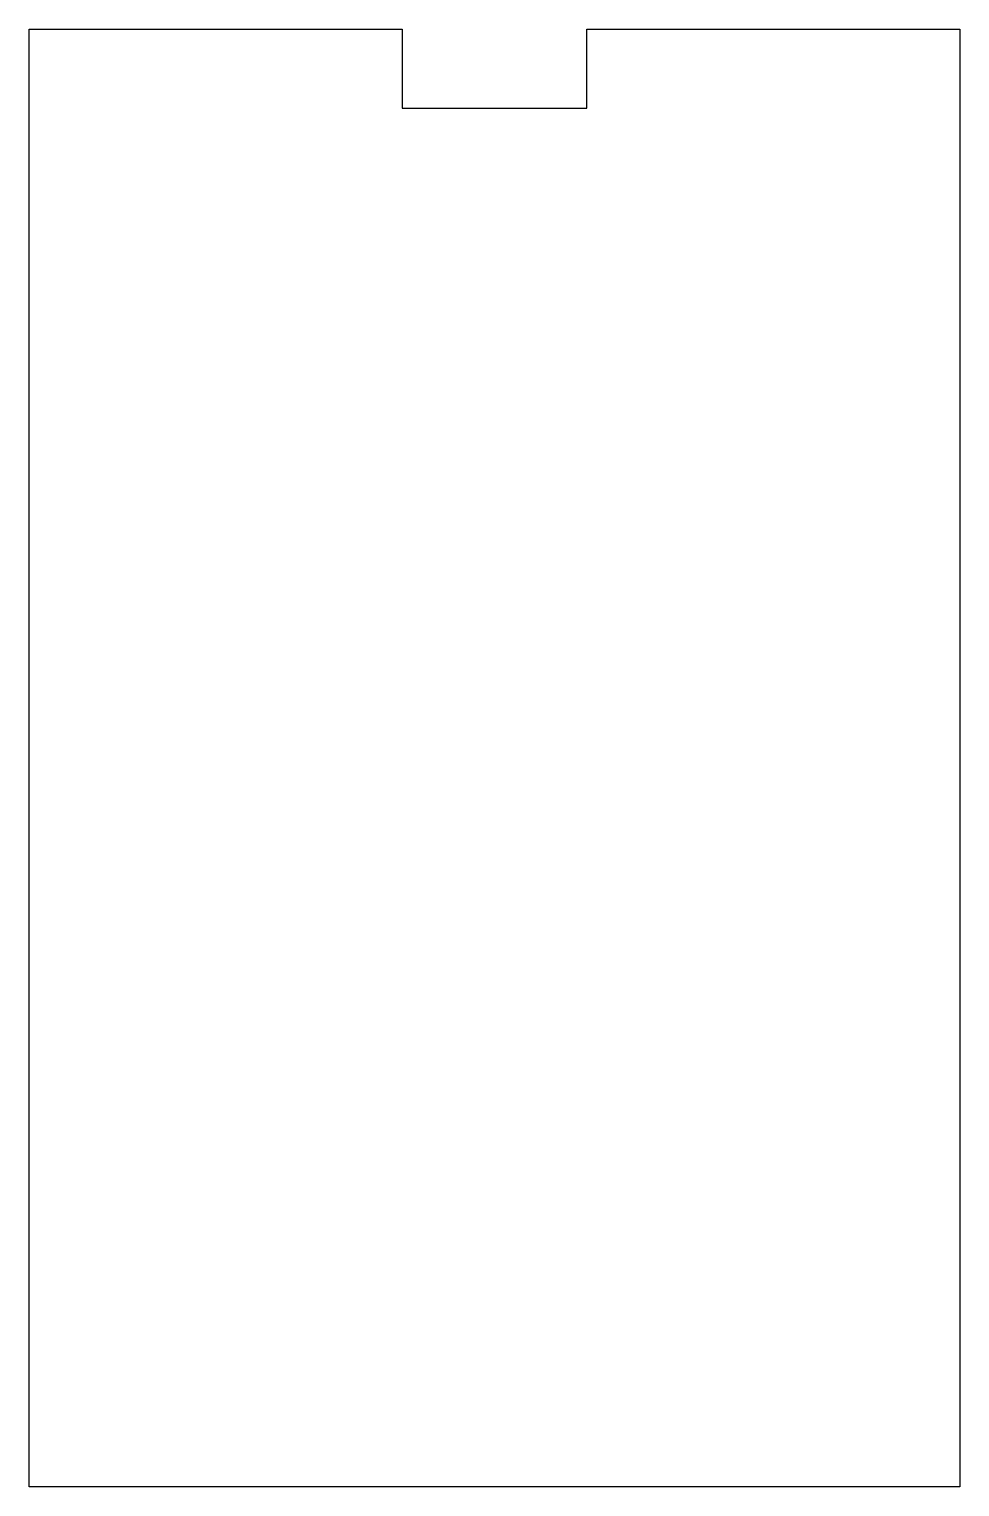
# Model space of a CAD drawing. Header units: millimetres. Extents: x 0 to 212, y -332 to 0.
import ezdxf

# ---------------------------------------------------------------- set-up
doc = ezdxf.new("R2010")
doc.units = ezdxf.units.MM
doc.layers.get('0').update_dxf_attribs({"linetype": 'CONTINUOUS'})

msp = doc.modelspace()

# ---------------------------------------------------------------- linework, layer by layer
msp.add_lwpolyline([(85, 0), (85, -18), (127, -18), (127, 0), (212, 0), (212, -332), (0, -332), (0, 0)], close=True)

doc.saveas('drawing.dxf')
